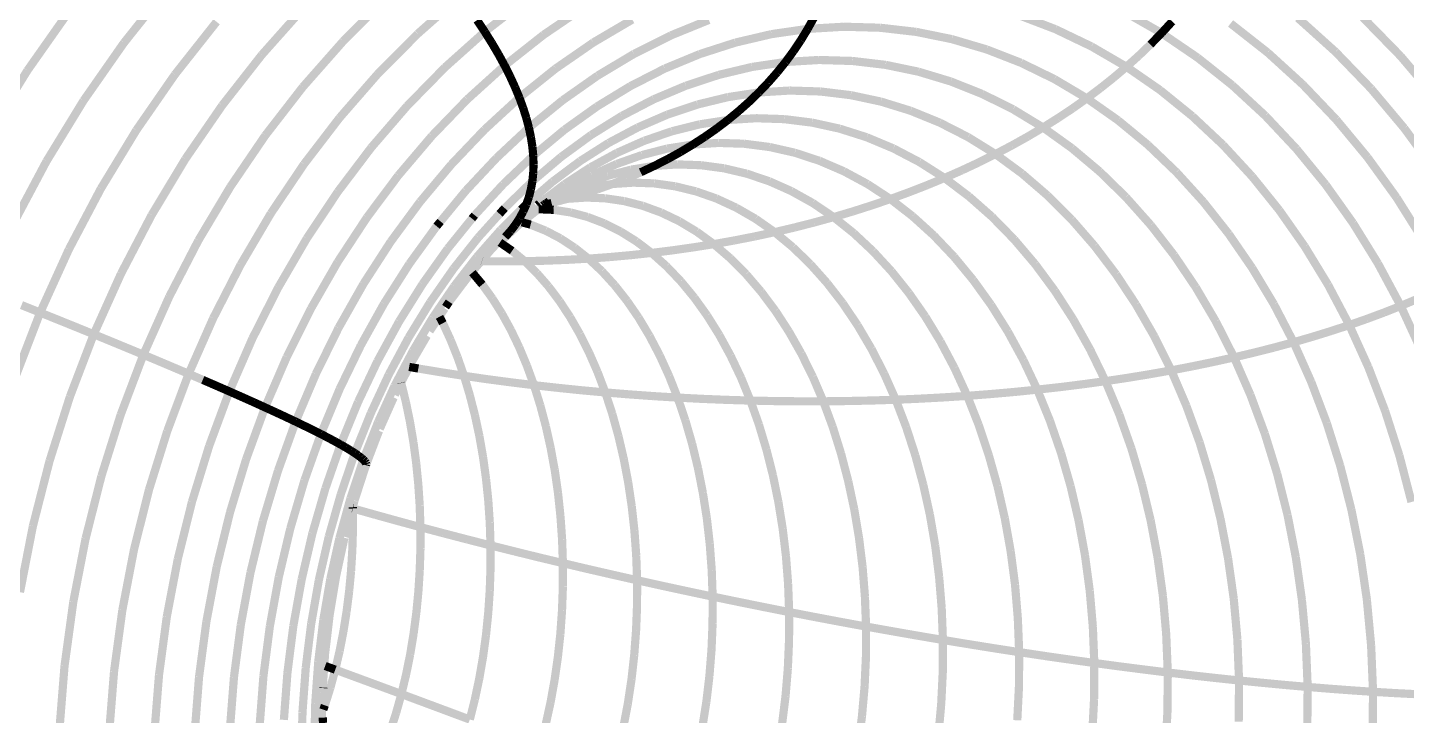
# Model space of a CAD drawing. Extents: x 0 to 153, y 0 to 163.
# Drawn here: x 52.9 to 112.2, y 78.7 to 108.3 of the extents above; entities that cross this region are included whole.
import ezdxf

# ---------------------------------------------------------------- set-up
doc = ezdxf.new("R2010")
doc.units = 0
doc.layers.get('0').update_dxf_attribs({"linetype": 'CONTINUOUS'})

msp = doc.modelspace()

# ---------------------------------------------------------------- linework, layer by layer
at = {"color": 5, "const_width": 0.3528}
for points in [[(58.9125, 109.996), (57.0399, 107.647)], [(71.4954, 109.641), (69.6793, 108.038)], [(54.6985, 109.029), (52.8891, 106.46)], [(64.794, 109.178), (62.9737, 107.134)], [(68.2985, 109.536), (66.4697, 107.714)], [(74.3493, 109.511), (72.5632, 108.124)], [(76.8269, 109.172), (75.0905, 107.99)], [(101.679, 108.066), (100.065, 108.989)], [(61.0263, 108.552), (59.2349, 106.287)], [(72.2313, 108.622), (72.5632, 108.124)], [(78.9079, 108.647), (77.2365, 107.664)], [(82.2029, 108.631), (80.5737, 107.969)], [(86.7322, 108.747), (86.4567, 108.248)], [(97.1158, 108.234), (95.5255, 108.841)], [(102.137, 108.567), (101.679, 108.066)], [(106.241, 107.231), (104.648, 108.482)], [(109.161, 107.261), (107.546, 108.713)], [(111.96, 107.076), (110.341, 108.734)], [(69.6793, 108.038), (67.9496, 106.298)], [(72.5632, 108.124), (70.8533, 106.595)], [(72.5632, 108.124), (72.8719, 107.632)], [(75.0905, 107.99), (73.4176, 106.67)], [(80.5737, 107.969), (78.9795, 107.17)], [(84.8981, 108.022), (83.3494, 107.659)], [(86.4567, 108.248), (84.8981, 108.022)], [(86.4567, 108.248), (86.1603, 107.761)], [(88.0195, 108.34), (86.4567, 108.248)], [(89.578, 108.296), (88.0195, 108.34)], [(91.1257, 108.118), (89.578, 108.296)], [(92.6553, 107.807), (91.1257, 108.118)], [(94.1599, 107.362), (92.6553, 107.807)], [(98.6649, 107.491), (97.1158, 108.234)], [(101.679, 108.066), (101.196, 107.573)], [(103.233, 107.007), (101.679, 108.066)], [(57.0399, 107.647), (55.3036, 105.164)], [(66.4697, 107.714), (64.7418, 105.756)], [(72.8719, 107.632), (73.1573, 107.147)], [(77.2365, 107.664), (75.6144, 106.543)], [(83.3494, 107.659), (81.8169, 107.166)], [(85.8421, 107.286), (85.5017, 106.824)], [(86.1603, 107.761), (85.8421, 107.286)], [(95.6345, 106.788), (94.1599, 107.362)], [(100.167, 106.618), (98.6649, 107.491)], [(101.196, 107.573), (100.693, 107.09)], [(107.758, 105.85), (106.241, 107.231)], [(110.688, 105.68), (109.161, 107.261)], [(62.9737, 107.134), (61.2676, 104.957)], [(70.8533, 106.595), (69.2256, 104.936)], [(73.4176, 106.67), (71.8136, 105.219)], [(73.1573, 107.147), (73.4176, 106.67)], [(73.4176, 106.67), (73.6533, 106.203)], [(78.9795, 107.17), (77.4238, 106.24)], [(81.8169, 107.166), (80.3081, 106.542)], [(84.0631, 106.611), (82.634, 106.271)], [(85.5017, 106.824), (84.0631, 106.611)], [(85.5017, 106.824), (85.1394, 106.375)], [(86.9417, 106.91), (85.5017, 106.824)], [(88.3804, 106.868), (86.9417, 106.91)], [(89.8081, 106.7), (88.3804, 106.868)], [(91.2192, 106.407), (89.8081, 106.7)], [(97.0717, 106.087), (95.6345, 106.788)], [(100.167, 106.618), (99.6199, 106.154)], [(100.693, 107.09), (100.167, 106.618)], [(101.615, 105.616), (100.167, 106.618)], [(104.723, 105.821), (103.233, 107.007)], [(113.477, 105.29), (111.96, 107.076)], [(52.8891, 106.46), (51.2286, 103.764)], [(59.2349, 106.287), (57.5744, 103.892)], [(67.9496, 106.298), (66.3166, 104.425)], [(73.6533, 106.203), (73.8643, 105.742)], [(75.6144, 106.543), (74.0516, 105.292)], [(77.4238, 106.24), (75.916, 105.18)], [(80.3081, 106.542), (78.8307, 105.788)], [(82.634, 106.271), (81.2214, 105.806)], [(85.1394, 106.375), (84.7563, 105.938)], [(92.6084, 105.988), (91.2192, 106.407)], [(98.4635, 105.261), (97.0717, 106.087)], [(99.6199, 106.154), (99.0519, 105.702)], [(64.7418, 105.756), (63.1225, 103.668)], [(73.8643, 105.742), (74.0516, 105.292)], [(78.8307, 105.788), (77.3906, 104.91)], [(81.2214, 105.806), (79.8297, 105.219)], [(84.3523, 105.515), (83.0308, 105.315)], [(84.3523, 105.515), (83.928, 105.106)], [(84.7563, 105.938), (84.3523, 105.515)], [(85.6767, 105.596), (84.3523, 105.515)], [(86.9968, 105.556), (85.6767, 105.596)], [(88.3087, 105.398), (86.9968, 105.556)], [(93.9698, 105.446), (92.6084, 105.988)], [(95.2955, 104.786), (93.9698, 105.446)], [(99.0519, 105.702), (98.4635, 105.261)], [(103.003, 104.492), (101.615, 105.616)], [(106.142, 104.512), (104.723, 105.821)], [(109.192, 104.346), (107.758, 105.85)], [(112.12, 103.976), (110.688, 105.68)], [(55.3036, 105.164), (53.709, 102.558)], [(61.2676, 104.957), (59.6844, 102.656)], [(69.2256, 104.936), (67.6864, 103.152)], [(71.8136, 105.219), (70.2867, 103.641)], [(74.0516, 105.292), (72.5537, 103.915)], [(74.0516, 105.292), (74.2128, 104.851)], [(74.2128, 104.851), (74.3507, 104.419)], [(75.916, 105.18), (74.4622, 103.998)], [(77.3906, 104.91), (75.9947, 103.912)], [(79.8297, 105.219), (78.4669, 104.51)], [(81.7192, 104.997), (80.421, 104.562)], [(83.0308, 105.315), (81.7192, 104.997)], [(83.928, 105.106), (83.4842, 104.712)], [(89.607, 105.121), (88.3087, 105.398)], [(90.883, 104.727), (89.607, 105.121)], [(97.856, 104.831), (97.2273, 104.414)], [(98.4635, 105.261), (97.856, 104.831)], [(99.8072, 104.316), (98.4635, 105.261)], [(66.3166, 104.425), (64.7859, 102.43)], [(74.3507, 104.419), (74.4622, 103.998)], [(78.4669, 104.51), (77.1398, 103.685)], [(80.421, 104.562), (79.1436, 104.009)], [(83.0213, 104.33), (81.8127, 104.144)], [(83.0213, 104.33), (82.5391, 103.963)], [(83.4842, 104.712), (83.0213, 104.33)], [(84.2328, 104.406), (83.0213, 104.33)], [(85.441, 104.367), (84.2328, 104.406)], [(86.6415, 104.218), (85.441, 104.367)], [(92.1343, 104.217), (90.883, 104.727)], [(96.581, 104.007), (95.2955, 104.786)], [(97.2273, 104.414), (96.581, 104.007)], [(101.094, 103.256), (99.8072, 104.316)], [(104.325, 103.254), (103.003, 104.492)], [(107.483, 103.084), (106.142, 104.512)], [(110.537, 102.725), (109.192, 104.346)], [(57.5744, 103.892), (56.049, 101.381)], [(63.1225, 103.668), (61.6204, 101.462)], [(70.2867, 103.641), (68.8439, 101.945)], [(72.5537, 103.915), (71.1288, 102.42)], [(74.4622, 103.998), (73.0691, 102.697)], [(74.4622, 103.998), (74.549, 103.587)], [(75.9947, 103.912), (74.6485, 102.796)], [(77.1398, 103.685), (75.8529, 102.745)], [(79.1436, 104.009), (77.8923, 103.344)], [(80.6125, 103.845), (79.4262, 103.437)], [(81.8127, 104.144), (80.6125, 103.845)], [(82.5391, 103.963), (82.0374, 103.612)], [(87.8279, 103.958), (86.6415, 104.218)], [(88.9963, 103.587), (87.8279, 103.958)], [(93.3524, 103.595), (92.1343, 104.217)], [(96.581, 104.007), (95.9171, 103.613)], [(97.8214, 103.117), (96.581, 104.007)], [(113.45, 102.157), (112.12, 103.976)], [(67.6864, 103.152), (66.2464, 101.25)], [(74.549, 103.587), (74.6111, 103.186)], [(74.6111, 103.186), (74.6485, 102.796)], [(77.8923, 103.344), (76.6741, 102.569)], [(79.4262, 103.437), (78.2574, 102.92)], [(80.4168, 103.102), (79.3238, 102.822)], [(81.5178, 103.276), (80.4168, 103.102)], [(81.5178, 103.276), (80.9819, 102.953)], [(82.0374, 103.612), (81.5178, 103.276)], [(82.6216, 103.344), (81.5178, 103.276)], [(83.7226, 103.309), (82.6216, 103.344)], [(84.8169, 103.168), (83.7226, 103.309)], [(85.9, 102.923), (84.8169, 103.168)], [(90.1418, 103.107), (88.9963, 103.587)], [(91.258, 102.523), (90.1418, 103.107)], [(94.5349, 102.864), (93.3524, 103.595)], [(95.2348, 103.233), (94.5349, 102.864)], [(95.9171, 103.613), (95.2348, 103.233)], [(99.0106, 102.118), (97.8214, 103.117)], [(102.319, 102.085), (101.094, 103.256)], [(105.574, 101.902), (104.325, 103.254)], [(108.742, 101.545), (107.483, 103.084)], [(53.709, 102.558), (52.2647, 99.8418)], [(59.6844, 102.656), (58.6588, 100.951)], [(73.0691, 102.697), (71.7434, 101.283)], [(74.6485, 102.796), (73.3598, 101.57)], [(75.8529, 102.745), (74.6111, 101.695)], [(74.6485, 102.796), (74.6608, 102.418)], [(76.6741, 102.569), (75.4916, 101.687)], [(78.2574, 102.92), (77.1137, 102.297)], [(79.3238, 102.822), (78.2422, 102.441)], [(80.4277, 102.647), (79.8572, 102.357)], [(80.9819, 102.953), (80.4277, 102.647)], [(86.9654, 102.574), (85.9, 102.923)], [(88.0085, 102.125), (86.9654, 102.574)], [(92.3396, 101.837), (91.258, 102.523)], [(93.8195, 102.508), (93.0878, 102.166)], [(94.5349, 102.864), (93.8195, 102.508)], [(95.6758, 102.026), (94.5349, 102.864)], [(111.788, 100.994), (110.537, 102.725)], [(64.7859, 102.43), (63.3649, 100.321)], [(68.8439, 101.945), (67.4934, 100.138)], [(71.1288, 102.42), (69.7812, 100.813)], [(74.6485, 102.051), (74.6111, 101.695)], [(74.6608, 102.418), (74.6485, 102.051)], [(77.1137, 102.297), (75.9989, 101.571)], [(77.1783, 101.958), (76.1365, 101.375)], [(77.8648, 101.935), (76.8837, 101.578)], [(78.2422, 102.441), (77.1783, 101.958)], [(78.8568, 102.194), (77.8648, 101.935)], [(79.2702, 102.081), (78.6666, 101.82)], [(79.8572, 102.357), (78.8568, 102.194)], [(79.8572, 102.357), (79.2702, 102.081)], [(80.8591, 102.42), (79.8572, 102.357)], [(81.8582, 102.386), (80.8591, 102.42)], [(82.8516, 102.253), (81.8582, 102.386)], [(83.8345, 102.022), (82.8516, 102.253)], [(84.8032, 101.695), (83.8345, 102.022)], [(89.0266, 101.577), (88.0085, 102.125)], [(93.0878, 102.166), (92.3396, 101.837)], [(96.7687, 101.086), (95.6758, 102.026)], [(100.142, 101.014), (99.0106, 102.118)], [(103.478, 100.809), (102.319, 102.085)], [(106.747, 100.445), (105.574, 101.902)], [(56.049, 101.381), (54.6682, 98.7612)], [(61.6204, 101.462), (60.241, 99.1485)], [(71.7434, 101.283), (70.666, 99.974)], [(73.3598, 101.57), (72.1321, 100.236)], [(74.6111, 101.695), (73.4219, 100.542)], [(75.4916, 101.687), (74.3521, 100.701)], [(74.549, 101.352), (74.4636, 101.021)], [(74.6111, 101.695), (74.549, 101.352)], [(75.9989, 101.571), (74.9169, 100.744)], [(76.1365, 101.375), (75.347, 100.846)], [(76.8837, 101.578), (75.9174, 101.126)], [(77.1454, 101.426), (76.2469, 101.184)], [(77.4167, 101.349), (76.7704, 101.137)], [(78.0493, 101.577), (77.1454, 101.426)], [(78.0493, 101.577), (77.4167, 101.349)], [(78.6666, 101.82), (78.0493, 101.577)], [(78.9563, 101.636), (78.0493, 101.577)], [(79.8615, 101.603), (78.9563, 101.636)], [(80.76, 101.477), (79.8615, 101.603)], [(81.6501, 101.26), (80.76, 101.477)], [(82.5267, 100.954), (81.6501, 101.26)], [(85.7511, 101.273), (84.8032, 101.695)], [(86.6743, 100.759), (85.7511, 101.273)], [(90.0134, 100.931), (89.0266, 101.577)], [(91.579, 101.521), (90.8032, 101.22)], [(92.3396, 101.837), (91.579, 101.521)], [(93.3842, 101.05), (92.3396, 101.837)], [(109.912, 99.9024), (108.742, 101.545)], [(58.6588, 100.951), (58.2316, 100.241)], [(66.2464, 101.25), (64.9083, 99.241)], [(69.7812, 100.813), (68.519, 99.1002)], [(74.3521, 100.701), (74.1246, 100.476)], [(74.3521, 100.701), (74.217, 100.396)], [(74.4636, 101.021), (74.3521, 100.701)], [(74.8372, 100.673), (74.8235, 100.662)], [(74.9169, 100.744), (74.8411, 100.677)], [(75.1209, 100.696), (75.0591, 100.646)], [(75.2161, 100.759), (75.1209, 100.696)], [(75.438, 100.761), (75.1886, 100.701)], [(75.3276, 100.834), (75.2285, 100.766)], [(75.9174, 101.126), (75.2436, 100.739)], [(76.1104, 100.94), (75.3759, 100.814)], [(76.1104, 100.94), (75.438, 100.761)], [(76.2469, 101.184), (75.5936, 100.94)], [(76.7704, 101.137), (76.1104, 100.94)], [(76.9288, 100.995), (76.1104, 100.94)], [(77.7462, 100.962), (76.9288, 100.995)], [(78.558, 100.843), (77.7462, 100.962)], [(79.3612, 100.639), (78.558, 100.843)], [(83.385, 100.557), (82.5267, 100.954)], [(87.5714, 100.154), (86.6743, 100.759)], [(90.0134, 100.931), (89.2115, 100.659)], [(90.8032, 101.22), (90.0134, 100.931)], [(90.9655, 100.193), (90.0134, 100.931)], [(94.386, 100.167), (93.3842, 101.05)], [(97.8105, 100.048), (96.7687, 101.086)], [(101.214, 99.8114), (100.142, 101.014)], [(104.567, 99.4322), (103.478, 100.809)], [(112.939, 99.1609), (111.788, 100.994)], [(58.2316, 100.241), (56.9158, 97.7237)], [(63.3649, 100.321), (62.0614, 98.1093)], [(67.4934, 100.138), (66.2383, 98.2278)], [(72.0122, 100.088), (70.9718, 98.8025)], [(72.1321, 100.236), (72.0136, 100.09)], [(73.1957, 100.289), (72.2905, 99.2861)], [(73.4219, 100.542), (73.1986, 100.294)], [(74.1232, 100.474), (73.2607, 99.6184)], [(74.7889, 100.63), (73.8766, 99.8209)], [(74.0586, 100.102), (73.8766, 99.8209)], [(74.217, 100.396), (74.0586, 100.102)], [(74.9886, 100.591), (74.137, 99.9215)], [(75.529, 100.467), (74.8852, 100.493)], [(76.2607, 100.354), (75.529, 100.467)], [(76.9856, 100.161), (76.2607, 100.354)], [(77.6979, 99.8897), (76.9856, 100.161)], [(80.1522, 100.35), (79.3612, 100.639)], [(80.9279, 99.9793), (80.1522, 100.35)], [(84.2215, 100.075), (83.385, 100.557)], [(85.0346, 99.5066), (84.2215, 100.075)], [(87.5714, 100.154), (86.7364, 99.9243)], [(88.3969, 100.398), (87.5714, 100.154)], [(88.4372, 99.4615), (87.5714, 100.154)], [(89.2115, 100.659), (88.3969, 100.398)], [(91.8792, 99.3648), (90.9655, 100.193)], [(95.3396, 99.1912), (94.386, 100.167)], [(107.837, 98.8907), (106.747, 100.445)], [(70.4921, 99.7631), (69.318, 98.1438)], [(70.6617, 99.9684), (70.4921, 99.7631)], [(73.2607, 99.6184), (72.2217, 98.4402)], [(73.8766, 99.8209), (72.8789, 98.8053)], [(74.0957, 99.883), (73.3503, 99.2036)], [(73.6699, 99.5535), (73.4413, 99.2988)], [(73.8766, 99.8209), (73.6699, 99.5535)], [(74.5381, 99.828), (74.1592, 99.9338)], [(75.1801, 99.5715), (74.5381, 99.828)], [(75.8112, 99.242), (75.1801, 99.5715)], [(78.3978, 99.5398), (77.6979, 99.8897)], [(79.0801, 99.114), (78.3978, 99.5398)], [(81.6832, 99.526), (80.9279, 99.9793)], [(82.4177, 98.9926), (81.6832, 99.526)], [(85.0346, 99.5066), (84.1692, 99.3207)], [(85.889, 99.7081), (85.0346, 99.5066)], [(85.8174, 98.8579), (85.0346, 99.5066)], [(86.7364, 99.9243), (85.889, 99.7081)], [(98.7958, 98.9157), (97.8105, 100.048)], [(102.219, 98.5146), (101.214, 99.8114)], [(110.988, 98.1632), (109.912, 99.9024)], [(60.241, 99.1485), (58.9911, 96.7355)], [(64.9083, 99.241), (63.6806, 97.1324)], [(68.519, 99.1002), (67.3474, 97.2894)], [(72.2905, 99.2861), (71.2212, 97.9385)], [(73.7415, 98.7033), (73.2151, 99.0646)], [(76.4261, 98.8399), (75.8112, 99.242)], [(79.7415, 98.6137), (79.0801, 99.114)], [(82.4177, 98.9926), (81.5315, 98.8522)], [(83.2968, 99.15), (82.4177, 98.9926)], [(83.1261, 98.3837), (82.4177, 98.9926)], [(84.1692, 99.3207), (83.2968, 99.15)], [(89.2679, 98.6839), (88.4372, 99.4615)], [(92.7488, 98.4497), (91.8792, 99.3648)], [(96.2424, 98.1287), (95.3396, 99.1912)], [(99.7204, 97.6962), (98.7958, 98.9157)], [(105.578, 97.9632), (104.567, 99.4322)], [(108.841, 97.2439), (107.837, 98.8907)], [(54.6682, 98.7612), (53.4363, 96.0494)], [(70.9718, 98.8025), (69.886, 97.2757)], [(72.2217, 98.4402), (71.2403, 97.1737)], [(72.8789, 98.8053), (71.9282, 97.7)], [(74.2819, 98.2581), (73.7415, 98.7033)], [(76.1118, 98.3174), (75.1967, 98.2804)], [(77.0227, 98.3686), (76.1118, 98.3174)], [(77.0227, 98.3686), (76.4261, 98.8399)], [(77.9336, 98.4359), (77.0227, 98.3686)], [(77.6002, 97.8299), (77.0227, 98.3686)], [(78.8388, 98.5174), (77.9336, 98.4359)], [(79.7415, 98.6137), (78.8388, 98.5174)], [(80.6387, 98.7256), (79.7415, 98.6137)], [(80.3811, 98.0405), (79.7415, 98.6137)], [(81.5315, 98.8522), (80.6387, 98.7256)], [(83.8055, 97.7), (83.1261, 98.3837)], [(86.5699, 98.1287), (85.8174, 98.8579)], [(90.0589, 97.827), (89.2679, 98.6839)], [(93.5729, 97.452), (92.7488, 98.4497)], [(103.154, 97.1296), (102.219, 98.5146)], [(56.9158, 97.7237), (55.7417, 95.1163)], [(62.0614, 98.1093), (60.8789, 95.8039)], [(66.2383, 98.2278), (65.0875, 96.2244)], [(69.318, 98.1438), (68.2279, 96.4325)], [(71.2212, 97.9385), (70.2208, 96.5013)], [(71.9282, 97.7), (71.0311, 96.5137)], [(72.4588, 97.2538), (72.0302, 97.7664)], [(72.4489, 98.2567), (72.4447, 98.2581)], [(73.3654, 98.25), (72.4489, 98.2567)], [(74.2819, 98.2581), (73.3654, 98.25)], [(75.1967, 98.2804), (74.2819, 98.2581)], [(74.8026, 97.7484), (74.2819, 98.2581)], [(75.3015, 97.1765), (74.8026, 97.7484)], [(78.1526, 97.2248), (77.6002, 97.8299)], [(80.9942, 97.3984), (80.3811, 98.0405)], [(84.4532, 96.9451), (83.8055, 97.7)], [(87.2864, 97.324), (86.5699, 98.1287)], [(90.8071, 96.8911), (90.0589, 97.827)], [(97.0897, 96.9821), (96.2424, 98.1287)], [(106.511, 96.4089), (105.578, 97.9632)], [(111.968, 96.3344), (110.988, 98.1632)], [(63.6806, 97.1324), (62.5669, 94.9357)], [(67.3474, 97.2894), (66.2725, 95.3904)], [(69.886, 97.2757), (68.877, 95.662)], [(71.2403, 97.1737), (70.3213, 95.8247)], [(72.8913, 96.6555), (72.4588, 97.2538)], [(75.7784, 96.5468), (75.3015, 97.1765)], [(78.6804, 96.5563), (78.1526, 97.2248)], [(81.5785, 96.69), (80.9942, 97.3984)], [(87.9658, 96.4477), (87.2864, 97.324)], [(94.3462, 96.3771), (93.5729, 97.452)], [(100.58, 96.3937), (99.7204, 97.6962)], [(104.016, 95.6635), (103.154, 97.1296)], [(109.754, 95.5118), (108.841, 97.2439)], [(58.9911, 96.7355), (57.8764, 94.2372)], [(71.0311, 96.5137), (70.8766, 96.2808)], [(73.3005, 96.0053), (72.8913, 96.6555)], [(76.2303, 95.8592), (75.7784, 96.5468)], [(79.1806, 95.8303), (78.6804, 96.5563)], [(82.1323, 95.9171), (81.5785, 96.69)], [(85.0678, 96.1224), (84.4532, 96.9451)], [(91.5113, 95.8825), (90.8071, 96.8911)], [(97.8778, 95.7584), (97.0897, 96.9821)], [(112.663, 96.6265), (111.968, 96.3344)], [(53.4363, 96.0494), (52.36, 93.2547)], [(52.6327, 96.3704), (53.4363, 96.0494)], [(53.4363, 96.0494), (54.223, 95.7322)], [(65.0875, 96.2244), (64.0429, 94.1352)], [(68.2279, 96.4325), (67.2289, 94.6369)], [(70.2208, 96.5013), (69.2905, 94.9826)], [(70.8424, 96.2283), (70.1904, 95.2486)], [(73.6865, 95.3036), (73.3005, 96.0053)], [(85.6439, 95.2362), (85.0678, 96.1224)], [(88.6023, 95.5022), (87.9658, 96.4477)], [(95.0666, 95.2292), (94.3462, 96.3771)], [(101.374, 95.0143), (100.58, 96.3937)], [(107.359, 94.773), (106.511, 96.4089)], [(111.252, 96.0519), (110.513, 95.7778)], [(111.968, 96.3344), (111.252, 96.0519)], [(112.846, 94.4259), (111.968, 96.3344)], [(54.223, 95.7322), (54.9906, 95.4222)], [(54.9906, 95.4222), (55.7417, 95.1163)], [(60.8789, 95.8039), (59.8248, 93.4159)], [(66.2725, 95.3904), (65.297, 93.4103)], [(68.877, 95.662), (67.951, 93.9684)], [(70.3213, 95.8247), (69.4683, 94.3984)], [(70.7623, 95.5933), (70.6162, 95.8688)], [(71.0904, 94.8792), (70.7623, 95.5933)], [(76.6547, 95.1205), (76.2303, 95.8592)], [(79.6491, 95.0461), (79.1806, 95.8303)], [(82.652, 95.0845), (82.1323, 95.9171)], [(89.1963, 94.4933), (88.6023, 95.5022)], [(92.166, 94.8062), (91.5113, 95.8825)], [(98.6042, 94.4633), (97.8778, 95.7584)], [(104.798, 94.1229), (104.016, 95.6635)], [(109.754, 95.5118), (108.975, 95.2571)], [(110.513, 95.7778), (109.754, 95.5118)], [(110.573, 93.7052), (109.754, 95.5118)], [(55.7417, 95.1163), (54.7151, 92.4306)], [(55.7417, 95.1163), (56.4734, 94.8171)], [(56.4734, 94.8171), (57.1846, 94.5236)], [(62.5669, 94.9357), (61.5749, 92.6592)], [(69.2905, 94.9826), (68.4361, 93.3884)], [(70.0775, 95.0542), (69.4104, 93.9119)], [(71.3934, 94.1243), (71.0904, 94.8792)], [(74.0463, 94.554), (73.6865, 95.3036)], [(77.0502, 94.3296), (76.6547, 95.1205)], [(80.0876, 94.2097), (79.6491, 95.0461)], [(83.137, 94.1959), (82.652, 95.0845)], [(86.1797, 94.2894), (85.6439, 95.2362)], [(92.7696, 93.6667), (92.166, 94.8062)], [(95.7294, 94.0125), (95.0666, 95.2292)], [(102.095, 93.5634), (101.374, 95.0143)], [(107.359, 94.773), (106.522, 94.5459)], [(108.176, 95.0101), (107.359, 94.773)], [(108.118, 93.0659), (107.359, 94.773)], [(108.975, 95.2571), (108.176, 95.0101)], [(57.8764, 94.2372), (56.902, 91.6615)], [(57.1846, 94.5236), (57.8764, 94.2372)], [(57.8764, 94.2372), (58.5474, 93.956)], [(67.2289, 94.6369), (66.3222, 92.7654)], [(69.4683, 94.3984), (68.6841, 92.9019)], [(74.3768, 93.7616), (74.0463, 94.554)], [(77.4153, 93.4942), (77.0502, 94.3296)], [(80.4912, 93.3235), (80.0876, 94.2097)], [(83.5851, 93.2547), (83.137, 94.1959)], [(86.6757, 93.2878), (86.1797, 94.2894)], [(89.7435, 93.424), (89.1963, 94.4933)], [(99.2657, 93.1002), (98.6042, 94.4633)], [(105.669, 94.3296), (104.798, 94.1229)], [(106.522, 94.5459), (105.669, 94.3296)], [(58.5474, 93.956), (59.1965, 93.6819)], [(59.1965, 93.6819), (59.8248, 93.4159)], [(64.0429, 94.1352), (63.1112, 91.9716)], [(67.951, 93.9684), (67.1117, 92.2031)], [(69.3374, 93.7673), (68.694, 92.5079)], [(69.7054, 93.6431), (69.3113, 93.7136)], [(70.6836, 93.4819), (69.7054, 93.6431)], [(71.6703, 93.3291), (71.3934, 94.1243)], [(74.6799, 92.928), (74.3768, 93.7616)], [(93.3193, 92.4676), (92.7696, 93.6667)], [(96.333, 92.735), (95.7294, 94.0125)], [(102.095, 93.5634), (101.165, 93.3979)], [(103.011, 93.7398), (102.095, 93.5634)], [(102.742, 92.0489), (102.095, 93.5634)], [(103.912, 93.9257), (103.011, 93.7398)], [(104.798, 94.1229), (103.912, 93.9257)], [(105.501, 92.5117), (104.798, 94.1229)], [(111.293, 91.8284), (110.573, 93.7052)], [(59.8248, 93.4159), (58.9044, 90.9546)], [(59.8248, 93.4159), (60.4312, 93.1556)], [(60.4312, 93.1556), (61.014, 92.9033)], [(65.297, 93.4103), (64.4275, 91.3599)], [(68.4361, 93.3884), (67.6631, 91.7279)], [(68.9681, 93.019), (68.9652, 93.03)], [(69.172, 92.1949), (68.9681, 93.019)], [(71.6703, 93.3291), (70.6836, 93.4819)], [(72.6652, 93.1855), (71.6703, 93.3291)], [(71.9183, 92.5008), (71.6703, 93.3291)], [(73.6685, 93.0522), (72.6652, 93.1855)], [(74.6799, 92.928), (73.6685, 93.0522)], [(77.749, 92.6151), (77.4153, 93.4942)], [(80.8591, 92.3932), (80.4912, 93.3235)], [(83.9914, 92.2651), (83.5851, 93.2547)], [(87.1266, 92.2334), (86.6757, 93.2878)], [(90.2423, 92.3011), (89.7435, 93.424)], [(98.2998, 92.9679), (97.3212, 92.8455)], [(99.2657, 93.1002), (98.2998, 92.9679)], [(100.222, 93.2437), (99.2657, 93.1002)], [(99.8594, 91.6781), (99.2657, 93.1002)], [(101.165, 93.3979), (100.222, 93.2437)], [(108.788, 91.2936), (108.118, 93.0659)], [(54.7151, 92.4306), (53.8427, 89.6786)], [(61.5749, 92.6592), (60.7067, 90.3139)], [(61.014, 92.9033), (61.5749, 92.6592)], [(61.5749, 92.6592), (62.1111, 92.4221)], [(62.1111, 92.4221), (62.6237, 92.1935)], [(66.3222, 92.7654), (65.5133, 90.8265)], [(68.6841, 92.9019), (67.9732, 91.3405)], [(68.6456, 92.3989), (68.0448, 91.0456)], [(72.1388, 91.6397), (71.9183, 92.5008)], [(75.6969, 92.8137), (74.6799, 92.928)], [(74.9515, 92.0584), (74.6799, 92.928)], [(76.7196, 92.7089), (75.6969, 92.8137)], [(77.749, 92.6151), (76.7196, 92.7089)], [(78.7823, 92.5311), (77.749, 92.6151)], [(78.0479, 91.6975), (77.749, 92.6151)], [(79.8188, 92.4567), (78.7823, 92.5311)], [(80.8591, 92.3932), (79.8188, 92.4567)], [(81.9023, 92.3396), (80.8591, 92.3932)], [(81.19, 91.4206), (80.8591, 92.3932)], [(92.2997, 92.4017), (91.2731, 92.3466)], [(93.3193, 92.4676), (92.2997, 92.4017)], [(94.3321, 92.5463), (93.3193, 92.4676)], [(93.8128, 91.2163), (93.3193, 92.4676)], [(95.3368, 92.6345), (94.3321, 92.5463)], [(96.333, 92.735), (95.3368, 92.6345)], [(97.3212, 92.8455), (96.333, 92.735)], [(96.876, 91.3998), (96.333, 92.735)], [(106.121, 90.8417), (105.501, 92.5117)], [(63.1112, 91.9716), (62.297, 89.7435)], [(62.6237, 92.1935), (63.1112, 91.9716)], [(63.1112, 91.9716), (63.5758, 91.7593)], [(67.1117, 92.2031), (66.3621, 90.3746)], [(69.3469, 91.3433), (69.172, 92.1949)], [(75.1928, 91.156), (74.9515, 92.0584)], [(82.9469, 92.2969), (81.9023, 92.3396)], [(83.9914, 92.2651), (82.9469, 92.2969)], [(85.0374, 92.2433), (83.9914, 92.2651)], [(84.358, 91.2315), (83.9914, 92.2651)], [(86.082, 92.2334), (85.0374, 92.2433)], [(87.1266, 92.2334), (86.082, 92.2334)], [(88.1683, 92.2457), (87.1266, 92.2334)], [(87.5316, 91.1338), (87.1266, 92.2334)], [(89.2073, 92.268), (88.1683, 92.2457)], [(90.2423, 92.3011), (89.2073, 92.268)], [(91.2731, 92.3466), (90.2423, 92.3011)], [(90.69, 91.1281), (90.2423, 92.3011)], [(103.313, 90.4766), (102.742, 92.0489)], [(111.913, 89.8924), (111.293, 91.8284)], [(56.902, 91.6615), (56.0723, 89.0242)], [(63.5758, 91.7593), (64.014, 91.5554)], [(64.4275, 91.3599), (63.6669, 89.2457)], [(64.014, 91.5554), (64.4275, 91.3599)], [(64.4275, 91.3599), (64.8148, 91.1722)], [(64.8148, 91.1722), (65.1771, 90.9948)], [(67.6631, 91.7279), (66.9713, 90.0067)], [(67.9732, 91.3405), (67.3393, 89.7241)], [(69.4958, 90.4681), (69.3469, 91.3433)], [(72.329, 90.7521), (72.1388, 91.6397)], [(78.3124, 90.744), (78.0479, 91.6975)], [(81.4821, 90.4117), (81.19, 91.4206)], [(84.6804, 90.1594), (84.358, 91.2315)], [(94.2467, 89.9171), (93.8128, 91.2163)], [(97.3543, 90.0134), (96.876, 91.3998)], [(100.383, 90.201), (99.8594, 91.6781)], [(109.364, 89.4637), (108.788, 91.2936)], [(58.9044, 90.9546), (58.1187, 88.4329)], [(65.5133, 90.8265), (64.8049, 88.8284)], [(65.1771, 90.9948), (65.5133, 90.8265)], [(65.5133, 90.8265), (65.822, 90.6667)], [(65.822, 90.6667), (66.106, 90.515)], [(68.0145, 90.9645), (67.4659, 89.5283)], [(72.4888, 89.8412), (72.329, 90.7521)], [(75.3992, 90.2229), (75.1928, 91.156)], [(78.5414, 89.7611), (78.3124, 90.744)], [(87.8886, 89.9915), (87.5316, 91.1338)], [(91.0855, 89.91), (90.69, 91.1281)], [(106.653, 89.1163), (106.121, 90.8417)], [(60.7067, 90.3139), (59.9666, 87.909)], [(66.3621, 90.3746), (65.7077, 88.4894)], [(66.106, 90.515), (66.3621, 90.3746)], [(66.3621, 90.3746), (66.5925, 90.2423)], [(66.9713, 90.0067), (66.3677, 88.2315)], [(66.5925, 90.2423), (66.7949, 90.1196)], [(66.7949, 90.1196), (66.9713, 90.0067)], [(66.9713, 90.0067), (67.1216, 89.9019)], [(69.6143, 89.5752), (69.4958, 90.4681)], [(75.5745, 89.2665), (75.3992, 90.2229)], [(81.7344, 89.3699), (81.4821, 90.4117)], [(84.9602, 89.0517), (84.6804, 90.1594)], [(88.1973, 88.8118), (87.8886, 89.9915)], [(97.7664, 88.5832), (97.3543, 90.0134)], [(100.834, 88.6753), (100.383, 90.201)], [(103.803, 88.8531), (103.313, 90.4766)], [(53.8427, 89.6786), (53.1248, 86.8729)], [(62.297, 89.7435), (61.6038, 87.4586)], [(67.3393, 89.7241), (66.7854, 88.0579)], [(67.4494, 89.4789), (66.959, 87.9658)], [(67.1216, 89.9019), (67.244, 89.8081)], [(67.244, 89.8081), (67.3393, 89.7241)], [(67.3393, 89.7241), (67.4081, 89.6497)], [(67.4081, 89.6497), (67.4508, 89.5837)], [(67.4508, 89.5837), (67.4659, 89.5283)], [(67.4659, 89.5283), (67.4536, 89.4828)], [(69.7039, 88.6686), (69.6143, 89.5752)], [(72.6172, 88.9095), (72.4888, 89.8412)], [(78.7329, 88.7511), (78.5414, 89.7611)], [(91.4259, 88.6534), (91.0855, 89.91)], [(94.6231, 88.5762), (94.2467, 89.9171)], [(109.843, 87.5841), (109.364, 89.4637)], [(112.43, 87.9038), (111.913, 89.8924)], [(56.0723, 89.0242), (55.3918, 86.3342)], [(63.6669, 89.2457), (63.0178, 87.0811)], [(64.8049, 88.8284), (64.2013, 86.7791)], [(72.7149, 87.963), (72.6172, 88.9095)], [(75.7149, 88.2897), (75.5745, 89.2665)], [(81.945, 88.2992), (81.7344, 89.3699)], [(85.193, 87.9147), (84.9602, 89.0517)], [(88.4562, 87.6018), (88.1973, 88.8118)], [(104.213, 87.1873), (103.803, 88.8531)], [(107.098, 87.3457), (106.653, 89.1163)], [(58.1187, 88.4329), (57.4738, 85.8615)], [(65.7077, 88.4894), (65.1482, 86.5572)], [(66.3677, 88.2315), (65.8523, 86.414)], [(69.7646, 87.7492), (69.7039, 88.6686)], [(75.8197, 87.2945), (75.7149, 88.2897)], [(78.8857, 87.7203), (78.7329, 88.7511)], [(82.1161, 87.2063), (81.945, 88.2992)], [(91.7113, 87.3622), (91.4259, 88.6534)], [(94.9357, 87.1982), (94.6231, 88.5762)], [(98.1093, 87.1142), (97.7664, 88.5832)], [(101.21, 87.11), (100.834, 88.6753)], [(59.9666, 87.909), (59.3591, 85.459)], [(66.7854, 88.0579), (66.3113, 86.3494)], [(66.9548, 87.9531), (66.5371, 86.4059)], [(66.8913, 87.6254), (66.8761, 87.6293)], [(66.8913, 87.6254), (66.8898, 87.6819)], [(67.8462, 87.3566), (66.8913, 87.6254)], [(66.8927, 86.7283), (66.8913, 87.6254)], [(69.795, 86.8232), (69.7646, 87.7492)], [(72.7798, 87.0038), (72.7149, 87.963)], [(79.0014, 86.6719), (78.8857, 87.7203)], [(85.3803, 86.753), (85.193, 87.9147)], [(61.6038, 87.4586), (61.0334, 85.1285)], [(63.0178, 87.0811), (62.4844, 84.872)], [(68.8139, 87.0892), (67.8462, 87.3566)], [(69.795, 86.8232), (68.8139, 87.0892)], [(75.8899, 86.2887), (75.8197, 87.2945)], [(82.2427, 86.0958), (82.1161, 87.2063)], [(88.6629, 86.3646), (88.4562, 87.6018)], [(91.9385, 86.0418), (91.7113, 87.3622)], [(95.1865, 85.7913), (94.9357, 87.1982)], [(98.3851, 85.6121), (98.1093, 87.1142)], [(101.51, 85.5102), (101.21, 87.11)], [(104.539, 85.4837), (104.213, 87.1873)], [(107.453, 85.5349), (107.098, 87.3457)], [(110.226, 85.6643), (109.843, 87.5841)], [(53.1248, 86.8729), (52.5681, 84.026)], [(64.2013, 86.7791), (63.7053, 84.6914)], [(65.1482, 86.5572), (64.6892, 84.5866)], [(66.8651, 85.8326), (66.8927, 86.7283)], [(70.7884, 86.56), (69.795, 86.8232)], [(69.7964, 85.8943), (69.795, 86.8232)], [(71.7945, 86.2983), (70.7884, 86.56)], [(72.8116, 86.0379), (72.7798, 87.0038)], [(79.0787, 85.6093), (79.0014, 86.6719)], [(85.5211, 85.5719), (85.3803, 86.753)], [(55.3918, 86.3342), (54.8612, 83.6055)], [(57.4738, 85.8615), (56.9722, 83.2541)], [(65.8523, 86.414), (65.4279, 84.5591)], [(66.3113, 86.3494), (65.9225, 84.6074)], [(66.5261, 86.3646), (66.1705, 84.7302)], [(69.766, 84.9672), (69.7964, 85.8943)], [(72.8116, 86.0379), (71.7945, 86.2983)], [(73.8396, 85.7814), (72.8116, 86.0379)], [(72.8116, 85.0692), (72.8116, 86.0379)], [(75.9245, 85.2759), (75.8899, 86.2887)], [(82.3267, 84.9711), (82.2427, 86.0958)], [(88.8175, 85.1062), (88.6629, 86.3646)], [(92.1082, 84.6998), (91.9385, 86.0418)], [(59.3591, 85.459), (58.885, 82.973)], [(66.8115, 84.9408), (66.8651, 85.8326)], [(74.8771, 85.5267), (73.8396, 85.7814)], [(75.9245, 85.2759), (74.8771, 85.5267)], [(75.9231, 84.2589), (75.9245, 85.2759)], [(76.98, 85.0265), (75.9245, 85.2759)], [(79.1161, 84.54), (79.0787, 85.6093)], [(85.6135, 84.376), (85.5211, 85.5719)], [(95.3742, 84.3594), (95.1865, 85.7913)], [(98.589, 84.0853), (98.3851, 85.6121)], [(101.734, 83.8824), (101.51, 85.5102)], [(104.783, 83.7516), (104.539, 85.4837)], [(107.716, 83.6937), (107.453, 85.5349)], [(110.51, 83.7117), (110.226, 85.6643)], [(61.0334, 85.1285), (60.5882, 82.7648)], [(62.4844, 84.872), (62.0695, 82.6311)], [(63.7053, 84.6914), (63.3194, 82.5722)], [(66.1705, 84.7302), (65.8922, 83.0711)], [(66.7286, 84.0588), (66.8115, 84.9408)], [(69.7068, 84.0437), (69.766, 84.9672)], [(72.7784, 84.1015), (72.8116, 85.0692)], [(78.045, 84.7824), (76.98, 85.0265)], [(79.1161, 84.54), (78.045, 84.7824)], [(82.3666, 83.8369), (82.3267, 84.9711)], [(88.918, 83.8316), (88.8175, 85.1062)], [(92.2196, 83.3423), (92.1082, 84.6998)], [(64.6892, 84.5866), (64.3297, 82.587)], [(65.4279, 84.5591), (65.097, 82.6766)], [(65.9225, 84.6074), (65.6195, 82.8379)], [(66.6186, 83.1896), (66.7286, 84.0588)], [(72.7135, 83.1398), (72.7784, 84.1015)], [(75.8871, 83.2418), (75.9231, 84.2589)], [(79.1146, 83.4665), (79.1161, 84.54)], [(80.1934, 84.3015), (79.1161, 84.54)], [(81.2782, 84.0673), (80.1934, 84.3015)], [(82.3666, 83.8369), (81.2782, 84.0673)], [(85.6576, 83.1716), (85.6135, 84.376)], [(95.4952, 82.9098), (95.3742, 84.3594)], [(98.7227, 82.5391), (98.589, 84.0853)], [(54.8612, 83.6055), (54.4848, 80.8496)], [(69.6186, 83.1314), (69.7068, 84.0437)], [(79.0734, 82.3944), (79.1146, 83.4665)], [(82.3641, 82.6989), (82.3666, 83.8369)], [(83.4609, 83.6112), (82.3666, 83.8369)], [(84.5577, 83.3893), (83.4609, 83.6112)], [(88.9663, 82.5486), (88.918, 83.8316)], [(101.878, 82.2343), (101.734, 83.8824)], [(104.94, 81.9976), (104.783, 83.7516)], [(107.887, 81.8307), (107.716, 83.6937)], [(110.694, 81.7354), (110.51, 83.7117)], [(56.9722, 83.2541), (56.6152, 80.6192)], [(58.885, 82.973), (58.5488, 80.4623)], [(65.8922, 83.0711), (65.6939, 81.394)], [(66.482, 82.3366), (66.6186, 83.1896)], [(69.5, 82.2304), (69.6186, 83.1314)], [(72.6172, 82.1863), (72.7135, 83.1398)], [(75.8155, 82.2318), (75.8871, 83.2418)], [(85.6576, 83.1716), (84.5577, 83.3893)], [(85.6534, 81.9616), (85.6576, 83.1716)], [(86.7601, 82.9592), (85.6576, 83.1716)], [(87.8625, 82.7511), (86.7601, 82.9592)], [(92.2722, 81.9725), (92.2196, 83.3423)], [(95.553, 81.449), (95.4952, 82.9098)], [(60.5882, 82.7648), (60.2714, 80.3769)], [(62.0695, 82.6311), (61.7732, 80.3674)], [(63.3194, 82.5722), (63.0424, 80.4305)], [(64.3297, 82.587), (64.0747, 80.567)], [(65.097, 82.6766), (64.8614, 80.7752)], [(65.6195, 82.8379), (65.4018, 81.0507)], [(66.3208, 81.504), (66.482, 82.3366)], [(78.9933, 81.3276), (79.0734, 82.3944)], [(82.3186, 81.5633), (82.3641, 82.6989)], [(88.9663, 82.5486), (87.8625, 82.7511)], [(88.9621, 81.2602), (88.9663, 82.5486)], [(90.0698, 82.3517), (88.9663, 82.5486)], [(91.1722, 82.1588), (90.0698, 82.3517)], [(98.7848, 80.9819), (98.7227, 82.5391)], [(69.354, 81.347), (69.5, 82.2304)], [(72.4888, 81.2465), (72.6172, 82.1863)], [(75.7079, 81.2313), (75.8155, 82.2318)], [(85.6022, 80.753), (85.6534, 81.9616)], [(92.2722, 81.9725), (91.1722, 82.1588)], [(92.2666, 80.5988), (92.2722, 81.9725)], [(93.3704, 81.7922), (92.2722, 81.9725)], [(94.4633, 81.6169), (93.3704, 81.7922)], [(101.946, 80.5737), (101.878, 82.2343)], [(105.012, 80.2294), (104.94, 81.9976)], [(107.964, 79.9525), (107.887, 81.8307)], [(110.776, 79.7429), (110.694, 81.7354)], [(65.6939, 81.394), (65.5768, 79.707)], [(66.1321, 80.6951), (66.3208, 81.504)], [(69.179, 80.4845), (69.354, 81.347)], [(72.329, 80.3243), (72.4888, 81.2465)], [(75.5661, 80.2446), (75.7079, 81.2313)], [(78.8748, 80.2707), (78.9933, 81.3276)], [(82.229, 80.4319), (82.3186, 81.5633)], [(88.9028, 79.973), (88.9621, 81.2602)], [(95.553, 81.449), (94.4633, 81.6169)], [(95.5449, 79.9828), (95.553, 81.449)], [(96.6364, 81.2864), (95.553, 81.449)], [(97.7138, 81.1308), (96.6364, 81.2864)], [(98.7848, 80.9819), (97.7138, 81.1308)], [(54.4848, 80.8496), (54.2629, 78.081)], [(56.6152, 80.6192), (56.4046, 77.972)], [(64.0747, 80.567), (63.9216, 78.5357)], [(64.8614, 80.7752), (64.721, 78.8624)], [(65.4018, 81.0507), (65.272, 79.2536)], [(66.1321, 80.6951), (65.6967, 80.8535)], [(65.9197, 79.9123), (66.1321, 80.6951)], [(67.0691, 80.3508), (66.1321, 80.6951)], [(85.5017, 79.5514), (85.6022, 80.753)], [(92.2002, 79.2261), (92.2666, 80.5988)], [(98.775, 79.4177), (98.7848, 80.9819)], [(99.847, 80.8383), (98.7848, 80.9819)], [(100.901, 80.7036), (99.847, 80.8383)], [(101.946, 80.5737), (100.901, 80.7036)], [(101.933, 78.9065), (101.946, 80.5737)], [(102.979, 80.4513), (101.946, 80.5737)], [(58.5488, 80.4623), (58.3487, 77.9378)], [(60.2714, 80.3769), (60.0837, 77.9776)], [(61.7732, 80.3674), (61.5968, 78.0905)], [(63.0424, 80.4305), (62.8784, 78.2782)], [(65.6262, 79.9236), (65.6248, 79.8999)], [(65.684, 79.1616), (65.9197, 79.9123)], [(68.0173, 80.0005), (67.0691, 80.3508)], [(68.9776, 79.6466), (68.0173, 80.0005)], [(68.9776, 79.6466), (69.179, 80.4845)], [(72.1388, 79.4247), (72.329, 80.3243)], [(75.3911, 79.2773), (75.5661, 80.2446)], [(78.7178, 79.2304), (78.8748, 80.2707)], [(82.0967, 79.3129), (82.229, 80.4319)], [(88.791, 78.6927), (88.9028, 79.973)], [(95.4719, 78.5178), (95.5449, 79.9828)], [(104.002, 80.337), (102.979, 80.4513)], [(105.012, 80.2294), (104.002, 80.337)], [(104.998, 78.456), (105.012, 80.2294)], [(106.01, 80.1303), (105.012, 80.2294)], [(106.994, 80.0365), (106.01, 80.1303)], [(107.964, 79.9525), (106.994, 80.0365)], [(107.947, 78.0673), (107.964, 79.9525)], [(108.917, 79.8752), (107.964, 79.9525)], [(65.5768, 79.707), (65.538, 78.0189)], [(68.7504, 78.8363), (68.9776, 79.6466)], [(69.9477, 79.2854), (68.9776, 79.6466)], [(71.9197, 78.5495), (72.1388, 79.4247)], [(81.9217, 78.2091), (82.0967, 79.3129)], [(85.3542, 78.3608), (85.5017, 79.5514)], [(98.6938, 77.8549), (98.775, 79.4177)], [(109.856, 79.805), (108.917, 79.8752)], [(110.776, 79.7429), (109.856, 79.805)], [(110.758, 77.7434), (110.776, 79.7429)], [(111.68, 79.6893), (110.776, 79.7429)], [(112.565, 79.6438), (111.68, 79.6893)], [(64.721, 78.8624), (64.6769, 76.9468)], [(65.272, 79.2536), (65.2307, 77.4541)], [(65.6181, 78.9767), (65.684, 79.1616)], [(68.4967, 78.0577), (68.7504, 78.8363)], [(70.9291, 78.9203), (69.9477, 79.2854)], [(71.9197, 78.5495), (70.9291, 78.9203)], [(75.1829, 78.3318), (75.3911, 79.2773)], [(78.5234, 78.2077), (78.7178, 79.2304)], [(92.0764, 77.8591), (92.2002, 79.2261)], [(101.844, 77.2418), (101.933, 78.9065)], [(65.5973, 78.6363), (65.6029, 78.4063)], [(88.6273, 77.4238), (88.791, 78.6927)]]:
    msp.add_lwpolyline(points, dxfattribs=at)

doc.saveas('drawing.dxf')
